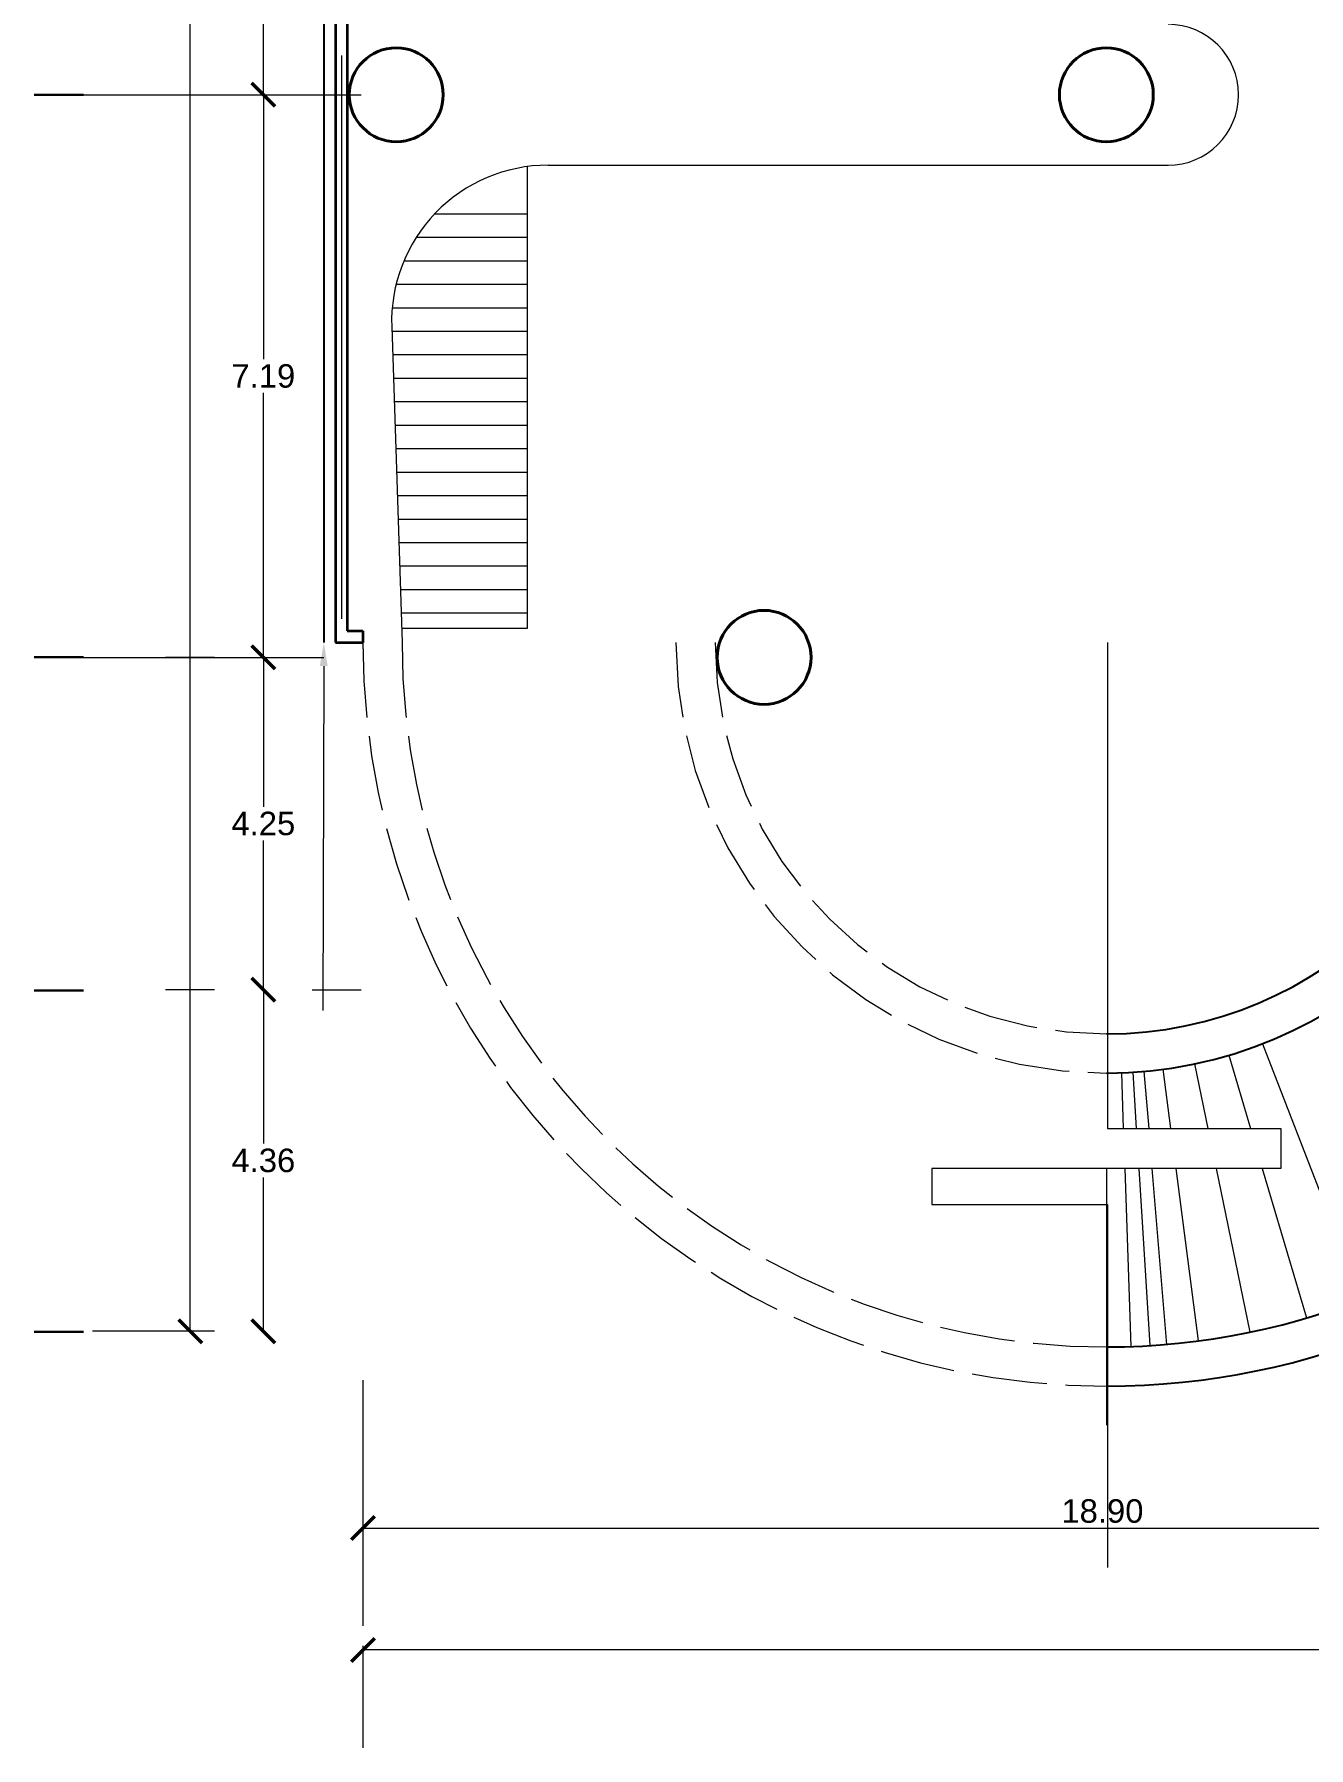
# Model space of a CAD drawing. Header units: inches. Extents: x 13 to 261, y -112 to -47.
# Drawn here: x 12.65 to 28.94, y -105.95 to -84.05 of the extents above; entities that cross this region are included whole.
import ezdxf

# ---------------------------------------------------------------- set-up
doc = ezdxf.new("R2010")
doc.units = ezdxf.units.IN
doc.header["$MEASUREMENT"] = 0
doc.linetypes.add('ACAD_ISO02W100', pattern=[15, 12, -3])
doc.linetypes.add('ACAD_ISO04W100', pattern=[30, 24, -3, 0, -3])
for name, color, linetype, lineweight in [('BANQUETA', 2, 'Continuous', 18), ('COLUMNAS', 20, 'Continuous', 40), ('COTAS', 192, 'Continuous', 13), ('EJES', 1, 'ACAD_ISO04W100', 13), ('LINEA DE CONTE RAM.', 7, 'Continuous', 13), ('MUROS', 5, 'Continuous', 35), ('POY. LOSA', 212, 'ACAD_ISO02W100', 13), ('RAMPAS', 50, 'Continuous', 25), ('TERRENO', 8, 'Continuous', 25), ('TEXTOS', 124, 'Continuous', 30)]:
    doc.layers.add(name, color=color, linetype=linetype, lineweight=lineweight)
doc.styles.add('COTAS', font='ARIALUNI.TTF', dxfattribs={"height": 0.3})

# ---------------------------------------------------------------- blocks, each defined once
blk = doc.blocks.new('_ArchTick')
at = {"color": 0, "linetype": 'ByBlock', "const_width": 0.15}
blk.add_lwpolyline([(-0.5, -0.5), (0.5, 0.5)], dxfattribs=at)

msp = doc.modelspace()

# ---------------------------------------------------------------- linework, layer by layer
at = {"layer": 'BANQUETA'}
for p, q in [((19.217, -85.727), (27.14, -85.727)), ((17.218, -87.792), (17.351, -91.827))]:
    msp.add_line(p, q, dxfattribs=at)
for centre, radius, start, end in [((27.14, -84.827), 0.9, 270, 90), ((19.217, -87.727), 2, 90, 181.8779)]:
    msp.add_arc(centre, radius, start, end, dxfattribs=at)
at = {"layer": 'COLUMNAS'}
for centre in [(17.276, -84.827), (26.351, -84.827), (21.977, -92.016)]:
    msp.add_circle(centre, 0.6, dxfattribs=at)
at = {"layer": 'COTAS', "color": 1}
for p, q in [((14.644, -100.627), (14.644, -76.555)), ((15.578, -84.827), (15.578, -81.983)), ((15.578, -84.827), (15.578, -88.206)), ((15.578, -92.016), (15.578, -88.637)), ((14.953, -92.016), (14.328, -92.016)), ((14.953, -92.016), (14.328, -92.016)), ((15.578, -92.016), (15.578, -93.924)), ((15.578, -96.263), (15.578, -94.356)), ((14.953, -96.263), (14.328, -96.263)), ((15.578, -96.263), (15.578, -98.229)), ((16.203, -96.263), (16.828, -96.263)), ((15.578, -100.627), (15.578, -98.661)), ((14.953, -100.627), (13.394, -100.627)), ((14.953, -100.627), (14.328, -100.627)), ((16.851, -101.252), (16.851, -104.391)), ((16.851, -103.141), (35.751, -103.141)), ((16.851, -104.644), (16.851, -105.948)), ((115.803, -104.698), (16.851, -104.698))]:
    msp.add_line(p, q, dxfattribs=at)
at = {"layer": 'COTAS', "color": 3}
msp.add_line((16.203, -84.827), (16.828, -84.827), dxfattribs=at)
msp.add_line((16.203, -84.827), (16.828, -84.827), dxfattribs=at)
at = {"layer": 'EJES', "color": 1, "ltscale": 0.3}
for p, q in [((16.576, -47.925), (16.576, -91.827)), ((12.651, -84.827), (16.351, -84.827)), ((12.651, -92.016), (16.35, -92.016))]:
    msp.add_line(p, q, dxfattribs=at)
at = {"layer": 'EJES'}
for p, q in [((18.951, -85.745), (18.951, -91.648)), ((18.951, -91.648), (17.345, -91.648)), ((18.951, -91.648), (18.951, -91.648)), ((28.347, -96.952), (29.609, -100.216)), ((27.915, -97.1), (28.192, -98.035)), ((26.543, -97.323), (26.568, -98.035)), ((26.69, -97.316), (26.734, -98.035)), ((26.832, -97.306), (26.892, -98.035)), ((27.074, -97.279), (27.172, -98.035)), ((27.478, -97.21), (27.648, -98.035)), ((26.586, -98.548), (26.666, -100.821)), ((26.766, -98.548), (26.906, -100.81)), ((26.934, -98.548), (27.119, -100.794)), ((27.239, -98.548), (27.525, -100.75)), ((27.754, -98.548), (28.185, -100.638)), ((28.344, -98.548), (28.908, -100.456))]:
    msp.add_line(p, q, dxfattribs=at)
at = {"layer": 'EJES', "ltscale": 0.3}
for p, q in [((17.768, -86.348), (18.951, -86.348)), ((17.533, -86.648), (18.951, -86.648)), ((17.375, -86.948), (18.951, -86.948)), ((17.275, -87.248), (18.951, -87.248)), ((17.225, -87.548), (18.951, -87.548)), ((17.22, -87.848), (18.951, -87.848)), ((17.23, -88.148), (18.951, -88.148)), ((17.24, -88.448), (18.951, -88.448)), ((17.25, -88.748), (18.951, -88.748)), ((17.26, -89.048), (18.951, -89.048)), ((17.269, -89.348), (18.951, -89.348)), ((17.279, -89.648), (18.951, -89.648)), ((17.289, -89.948), (18.951, -89.948)), ((17.299, -90.248), (18.951, -90.248)), ((17.309, -90.548), (18.951, -90.548)), ((17.319, -90.848), (18.951, -90.848)), ((17.328, -91.148), (18.951, -91.148)), ((17.338, -91.448), (18.951, -91.448)), ((26.351, -98.548), (26.351, -101.827))]:
    msp.add_line(p, q, dxfattribs=at)
at = {"layer": 'EJES', "color": 1}
msp.add_lwpolyline([(16.35, -92.127), (16.337, -96.53)], dxfattribs=at)
at = {"layer": 'EJES'}
msp.add_solid([(16.3, -92.127), (16.351, -91.827), (16.4, -92.127)], dxfattribs=at)
at = {"layer": 'LINEA DE CONTE RAM.'}
for p, q in [((26.366, -91.827), (26.366, -98.035)), ((26.366, -98.035), (28.581, -98.035)), ((28.581, -98.035), (28.581, -98.548)), ((28.581, -98.548), (24.121, -98.548)), ((24.121, -98.548), (24.121, -99.007)), ((24.121, -99.007), (26.366, -99.007))]:
    msp.add_line(p, q, dxfattribs=at)
at = {"layer": 'LINEA DE CONTE RAM.', "color": 1}
msp.add_line((26.366, -99.007), (26.366, -103.643), dxfattribs=at)
at = {"layer": 'MUROS'}
for p, q in [((16.501, -51.977), (16.501, -91.827)), ((16.651, -52.127), (16.651, -91.677)), ((16.651, -91.677), (16.851, -91.677)), ((16.851, -91.677), (16.851, -91.827)), ((16.501, -91.827), (16.851, -91.827))]:
    msp.add_line(p, q, dxfattribs=at)
at = {"layer": 'POY. LOSA', "ltscale": 0.08}
for radius in [9.5, 9, 5.5, 5]:
    msp.add_arc((26.351, -91.827), radius, 180, 270, dxfattribs=at)
at = {"layer": 'RAMPAS'}
for radius in [5.5, 5, 9, 9.5]:
    msp.add_arc((26.351, -91.827), radius, 270, 0, dxfattribs=at)
at = {"layer": 'TERRENO'}
msp.add_line((16.351, -51.827), (16.351, -91.827), dxfattribs=at)
at = {"layer": 'TEXTOS', "color": 1}
for p, q in [((13.279, -84.83), (12.651, -84.83)), ((13.279, -92.013), (12.651, -92.013)), ((13.279, -96.271), (12.651, -96.271)), ((13.279, -100.633), (12.651, -100.633))]:
    msp.add_line(p, q, dxfattribs=at)

# ---------------------------------------------------------------- block references
at = {"layer": 'COTAS', "color": 1, "xscale": 0.3, "yscale": 0.3, "zscale": 0.3}
for p, rotation in [((15.578, -84.827), 270), ((15.578, -84.827), 90), ((15.578, -92.016), 90), ((15.578, -92.016), 270), ((15.578, -96.263), 270), ((15.578, -96.263), 90), ((14.644, -100.627), 270), ((15.578, -100.627), 270), ((16.851, -103.141), 180), ((16.851, -104.698), 180)]:
    msp.add_blockref('_ArchTick', p, dxfattribs=dict(at, rotation=rotation))

# ---------------------------------------------------------------- texts
at = {"layer": 'COTAS', "color": 1, "char_height": 0.3, "attachment_point": 5, "style": 'COTAS'}
for s, insert in [('7.19', (15.578, -88.422)), ('4.25', (15.578, -94.14)), ('4.36', (15.578, -98.445)), ('18.90', (26.301, -102.925))]:
    msp.add_mtext(s, dxfattribs=dict(at, insert=insert))

doc.saveas('drawing.dxf')
